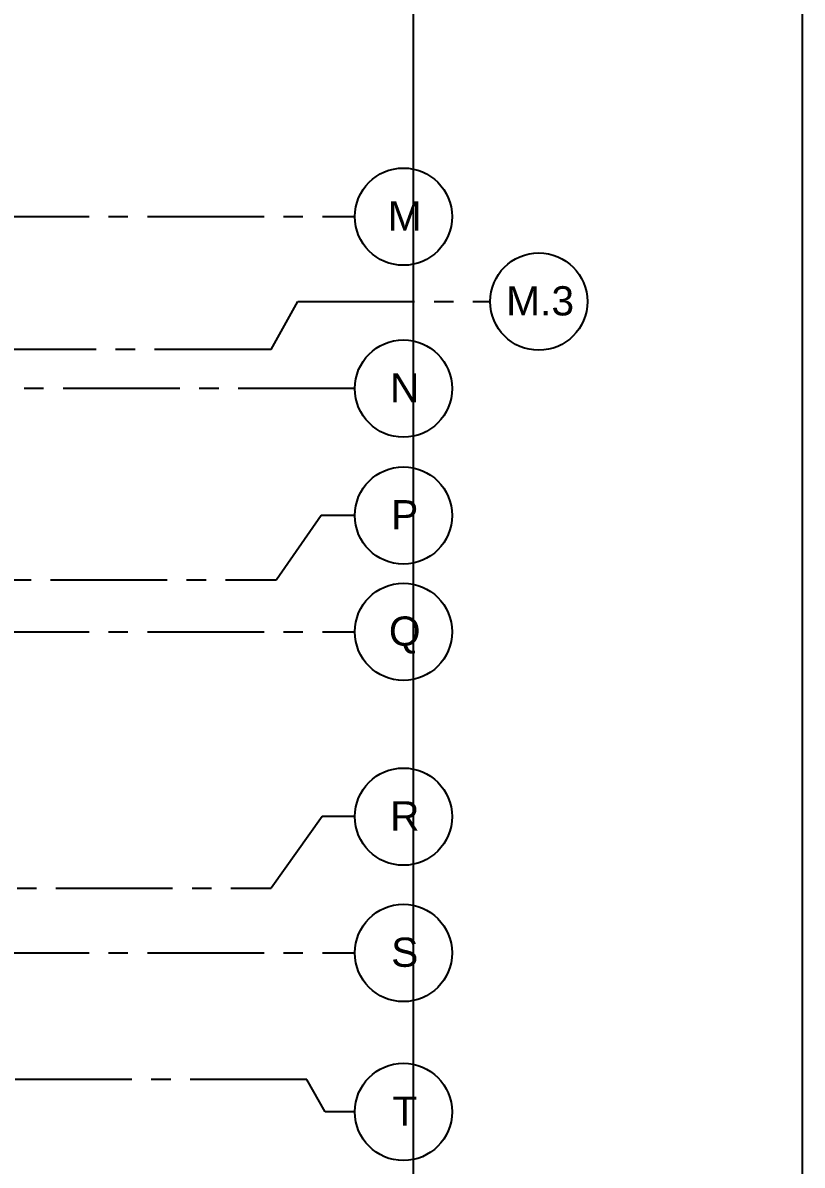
# Model space of a CAD drawing. Header units: inches. Extents: x 30000 to 34048, y 0 to 3165.
# Drawn here: x 33807.6 to 34048, y 1156.8 to 1509 of the extents above; entities that cross this region are included whole.
import ezdxf
from ezdxf.enums import TextEntityAlignment as Align

# ---------------------------------------------------------------- set-up
doc = ezdxf.new("R2010")
doc.units = ezdxf.units.IN
doc.header["$LTSCALE"] = 48
doc.header["$MEASUREMENT"] = 0
doc.linetypes.add('CENTER2', pattern=[1.125, 0.75, -0.125, 0.125, -0.125])
doc.linetypes.add('HIDDEN', pattern=[0.375, 0.25, -0.125])
for name, color, linetype in [('_0_Objects', 8, 'Continuous'), ('A-Grid(3-32)', 8, 'CENTER2'), ('S-Grid-Iden', 8, 'Continuous')]:
    doc.layers.add(name, color=color, linetype=linetype)
doc.layers.add('A-ANNO-NPLT', color=8, linetype='Continuous', plot=False)
doc.styles.get("Standard").update_dxf_attribs({"font": 'arial.ttf'})

# ---------------------------------------------------------------- blocks, each defined once
blk = doc.blocks.new('Column Bubble')
blk.add_circle((-0.0042, -0.0024), 0.1562)
blk.add_attdef('XX', text='', height=0.0938).set_placement((0, 0), align=Align.MIDDLE_CENTER)
blk = doc.blocks.new('5TH FLOOR - STRUCTURAL GRID')
at = {"layer": 'A-Grid(3-32)'}
for p, q in [((8104.5, -14592.75), (11894.5, -14592.75)), ((11868.7, -14633.75), (11876.95, -14618.94)), ((11876.95, -14618.94), (11936.25, -14618.94)), ((11894.5, -14645.75), (8104.5, -14645.75)), ((8128.61, -14704.75), (11870.38, -14704.75)), ((8104.5, -14720.75), (11894.5, -14720.75)), ((8130.3, -14799.75), (11868.7, -14799.75)), ((8104.5, -14819.75), (11894.5, -14819.75)), ((11879.69, -14858.75), (8119.31, -14858.75))]:
    blk.add_line(p, q, dxfattribs=at)
for points in [[(11868.7, -14633.75), (8121.25, -14633.75), (8113, -14618.94), (8081.56, -14618.94)], [(11894.5, -14684.89), (11884.14, -14684.89), (11870.38, -14704.75)], [(11894.5, -14777.73), (11884.41, -14777.73), (11868.7, -14799.75)], [(11894.5, -14868.75), (11885.33, -14868.75), (11879.69, -14858.75)]]:
    blk.add_lwpolyline(points, dxfattribs=at)
at = {"layer": 'S-Grid-Iden', "xscale": 96, "yscale": 96, "zscale": 96}
for p, values in [((11909.9, -14592.52), {'XX': 'M'}), ((11951.66, -14618.7), {'XX': 'M.3'}), ((11909.9, -14645.52), {'XX': 'N'}), ((11909.9, -14684.65), {'XX': 'P'}), ((11909.9, -14720.52), {'XX': 'Q'}), ((11909.9, -14777.5), {'XX': 'R'}), ((11909.9, -14819.52), {'XX': 'S'}), ((11909.9, -14868.52), {'XX': 'T'})]:
    blk.add_blockref('Column Bubble', p, dxfattribs=at).add_auto_attribs(values)

msp = doc.modelspace()

# ---------------------------------------------------------------- linework, layer by layer
at = {"layer": 'A-ANNO-NPLT'}
for points in [[(30000, 0), (30000, 2976), (34048, 2976), (34048, 0)], [(30120, 360), (30120, 2616), (33928, 2616), (33928, 360)]]:
    msp.add_lwpolyline(points, close=True, dxfattribs=at)

# ---------------------------------------------------------------- block references
at = {"layer": '_0_Objects', "linetype": 'HIDDEN'}
msp.add_blockref('5TH FLOOR - STRUCTURAL GRID', (22015.5, 16042.01), dxfattribs=at)

doc.saveas('drawing.dxf')
